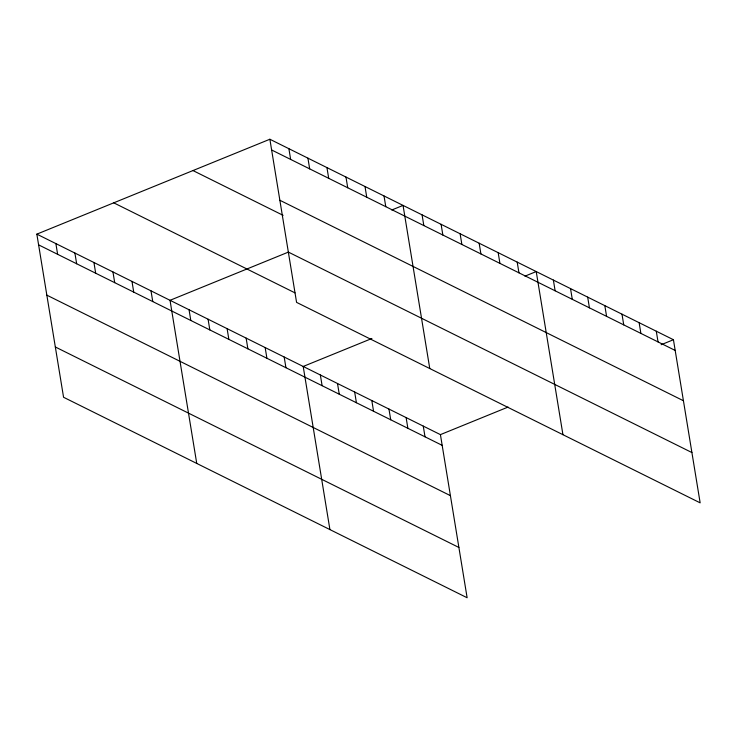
<?xml version="1.0" encoding="UTF-8"?>
<svg xmlns="http://www.w3.org/2000/svg" width="737" height="737" viewBox="0 0 737 737"><rect width="100%" height="100%" fill="white"/><g stroke="black" fill="none" stroke-linecap="round" stroke-linejoin="round"><path stroke-width="1.11" d="M36.85 234.145L440.422 434.627L467.129 597.753L63.566 397.271L36.85 234.145L269.871 139.247L673.434 339.729L700.15 502.855L296.578 302.373L269.871 139.247M288.121 252.211L170.026 300.309L196.742 463.435M391.771 209.999L403.047 205.402L429.763 368.528M371.899 338.486L303.202 366.464L329.918 529.59M524.947 276.154L536.223 271.566L562.939 434.692M440.422 434.627L508.088 407.064M661.135 344.732L673.434 339.729M271.621 149.97L675.193 350.443M279.857 200.261L683.429 400.744M192.974 170.56L283.091 215.333M288.342 252.082L691.914 452.555M113.747 202.832L294.984 292.865M38.61 244.868L442.172 445.341M46.846 295.159L450.408 495.642M55.33 346.98L458.893 547.462M656.289 331.208L658.04 341.922M639.136 322.686L640.886 333.4M621.982 314.165L623.742 324.888M604.828 305.643L606.588 316.366M587.675 297.122L589.434 307.845M570.53 288.6L572.281 299.323M553.376 280.078L555.127 290.802M517.199 262.114L518.949 272.828M498.175 252.662L499.926 263.376M479.151 243.21L480.902 253.933M460.118 233.758L461.878 244.481M441.095 224.306L442.854 235.029M422.071 214.854L423.83 225.577M423.268 426.106L425.019 436.829M384.023 195.95L385.773 206.673M406.115 417.584L407.874 428.308M364.999 186.498L366.75 197.221M388.961 409.063L390.721 419.786M345.966 177.055L347.726 187.769M371.807 400.541L373.567 411.264M326.942 167.603L328.702 178.317M354.663 392.02L356.413 402.743M307.919 158.151L309.678 168.865M337.509 383.507L339.26 394.221M288.895 148.699L290.645 159.422M320.355 374.986L322.115 385.7M284.178 357.012L285.938 367.735M265.154 347.56L266.914 358.283M246.13 338.108L247.881 348.831M227.107 328.656L228.857 339.379M208.083 319.204L209.833 329.927M189.05 309.752L190.809 320.475M151.002 290.857L152.762 301.571M131.978 281.405L133.729 292.119M112.954 271.953L114.705 282.667M93.931 262.501L95.681 273.224M74.898 253.049L76.657 263.772M55.874 243.597L57.633 254.32"/></g></svg>
